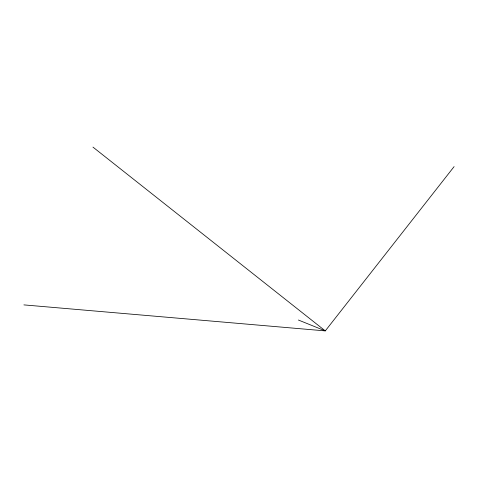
<?xml version="1.0" encoding="UTF-8"?>
<svg xmlns="http://www.w3.org/2000/svg" width="478" height="478" viewBox="0 0 478 478"><rect width="100%" height="100%" fill="white"/><g stroke="black" fill="none" stroke-linecap="round" stroke-linejoin="round"><path stroke-width="0.72" d="M454.1 166.619L325.279 330.89L23.9 304.892M298.392 320.021L325.279 330.89L92.959 147.11"/></g></svg>
